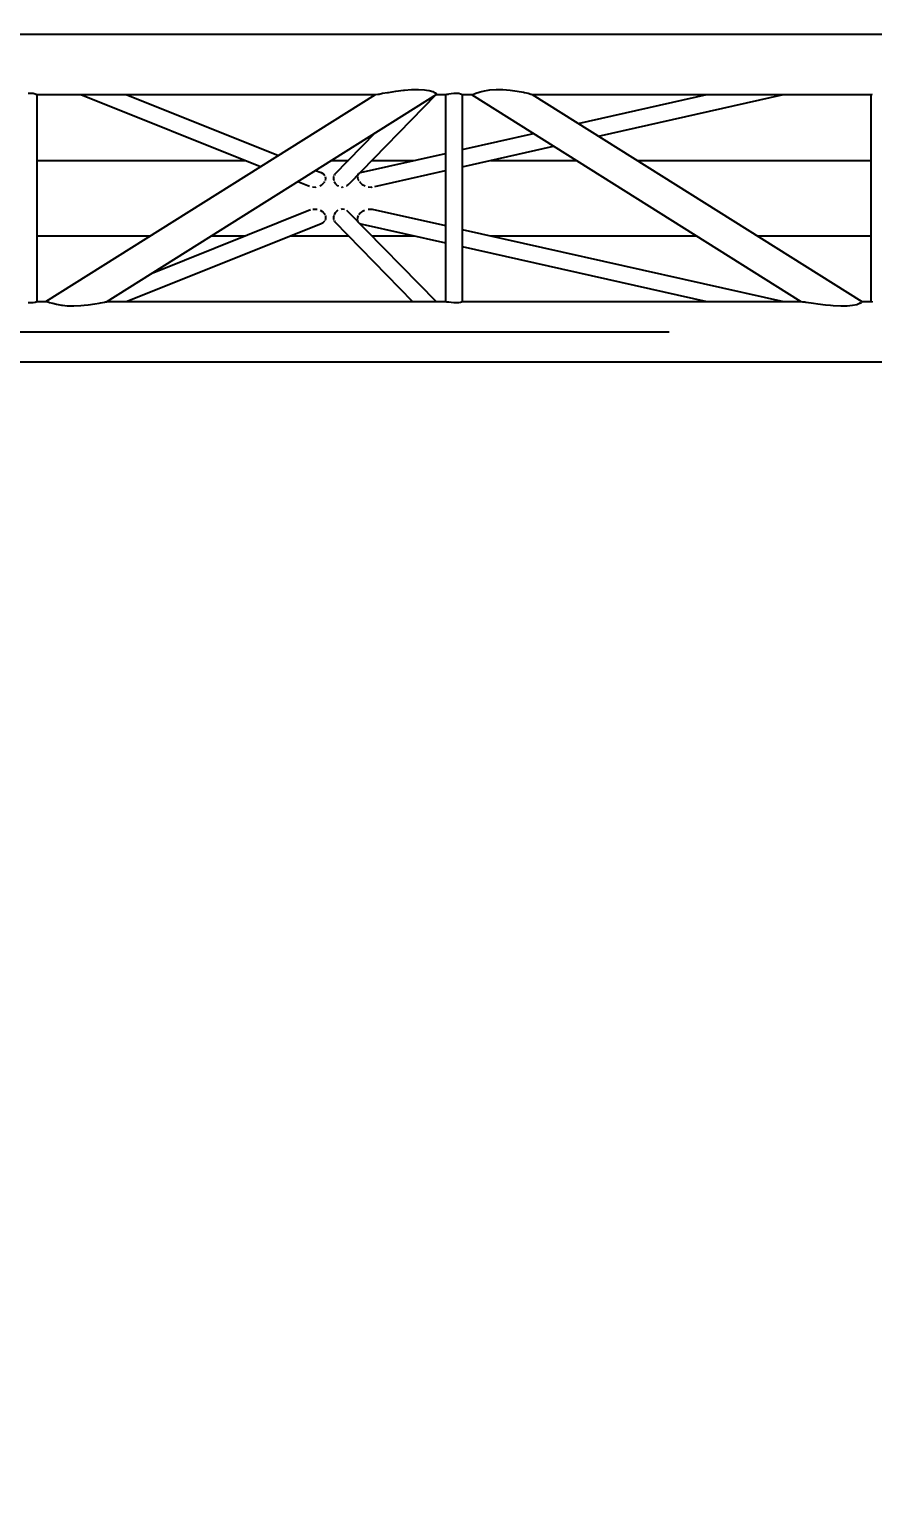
# Model space of a CAD drawing. Header units: millimetres. Extents: x 150209.93 to 150215.05, y 136675.65 to 136679.93.
# Drawn here: x 150214.1946 to 150214.3082, y 136677.9464 to 136678.1456 of the extents above; entities that cross this region are included whole.
import ezdxf

# ---------------------------------------------------------------- set-up
doc = ezdxf.new("R2010")
doc.units = ezdxf.units.MM
doc.header["$LTSCALE"] = 0.25
doc.linetypes.add('CENTER', pattern=[50.8, 31.75, -6.35, 6.35, -6.35])
doc.linetypes.add('XKITLINE00', pattern=[0])
doc.styles.add('ROMANS', font='romans.shx')
doc.dimstyles.new('MD300', dxfattribs={"dimtxt": 2.5, "dimasz": 2.5, "dimexe": 1, "dimexo": 1, "dimgap": 0.5, "dimtad": 1, "dimdec": 1, "dimlfac": 50, "dimrnd": 0.5, "dimdsep": 46, "dimtxsty": 'ROMANS', "dimcen": 1, "dimclrd": 146, "dimclre": 146, "dimclrt": 30, "dimadec": 1, "dimazin": 2, "dimtfac": 1, "dimtdec": 1, "dimtmove": 0, "dimatfit": 1, "dimfxl": 1, "dimtolj": 1, "dimtzin": 0, "dimlwd": -1, "dimlwe": -1, "dimarcsym": 0})

# ---------------------------------------------------------------- blocks, each defined once
blk = doc.blocks.new('çatıı')
at = {"color": 8, "linetype": 'XKITLINE00'}
for p, q in [((26261.35, 12570.57), (27695.34, 12570.57)), ((26329.46, 12530.94), (26331.22, 12530.98)), ((26331.22, 12530.98), (26332.81, 12530.86)), ((26332.81, 12530.86), (26334.07, 12530.58)), ((26334.07, 12530.58), (26334.54, 12530.34)), ((26334.54, 12530.34), (26334.88, 12530.28)), ((26334.88, 12530.28), (26335.16, 12530.09)), ((26335.16, 12530.09), (26335.16, 12390.54)), ((26335.16, 12529.97), (26563.52, 12529.97)), ((26341.28, 12390.57), (26563.38, 12529.97)), ((26364.85, 12529.97), (26486.09, 12481.46)), ((26382.21, 12390.5), (26604.74, 12530.16)), ((26395.54, 12529.97), (26498.04, 12488.96)), ((26604.13, 12529.78), (26545.47, 12469.75)), ((26563.43, 12529.93), (26563.55, 12529.99)), ((26563.45, 12529.97), (26563.43, 12529.93)), ((26563.55, 12529.99), (26565.16, 12530.27)), ((26565.16, 12530.27), (26565.86, 12530.34)), ((26565.86, 12530.34), (26568.18, 12530.83)), ((26568.18, 12530.83), (26571.65, 12531.36)), ((26571.65, 12531.36), (26572.19, 12531.48)), ((26572.19, 12531.48), (26577.19, 12532.3)), ((26577.19, 12532.3), (26582.36, 12532.9)), ((26582.36, 12532.9), (26583.14, 12532.95)), ((26583.14, 12532.95), (26587.66, 12533.39)), ((26587.66, 12533.39), (26592.47, 12533.51)), ((26592.47, 12533.51), (26596.49, 12533.23)), ((26596.49, 12533.23), (26597.76, 12532.95)), ((26597.76, 12532.95), (26599.72, 12532.69)), ((26599.72, 12532.69), (26602.14, 12532)), ((26602.14, 12532), (26603.09, 12531.36)), ((26603.09, 12531.36), (26603.64, 12531.21)), ((26603.64, 12531.21), (26604.51, 12530.57)), ((26604.51, 12530.57), (26604.43, 12530.34)), ((26604.43, 12530.34), (26604.74, 12530.16)), ((26604.44, 12529.97), (26610.82, 12529.97)), ((26610.56, 12529.97), (26610.56, 12390.57)), ((26610.67, 12529.97), (26610.76, 12529.93)), ((26610.76, 12529.93), (26610.84, 12529.99)), ((26610.84, 12529.99), (26611.65, 12530.19)), ((26611.65, 12530.19), (26612.75, 12530.34)), ((26612.75, 12530.34), (26612.91, 12530.39)), ((26612.91, 12530.39), (26614.5, 12530.73)), ((26614.5, 12530.73), (26616.26, 12530.93)), ((26616.26, 12530.93), (26618.02, 12530.97)), ((26618.02, 12530.97), (26619.61, 12530.85)), ((26619.61, 12530.85), (26620.87, 12530.57)), ((26620.87, 12530.57), (26621.34, 12530.34)), ((26621.34, 12530.34), (26621.68, 12530.27)), ((26621.68, 12530.27), (26621.96, 12530.08)), ((26621.96, 12530.08), (26621.96, 12390.54)), ((26621.96, 12529.97), (26628.46, 12529.97)), ((26628.09, 12529.96), (26850.18, 12390.57)), ((26628.11, 12529.97), (26628.39, 12529.93)), ((26628.39, 12529.93), (26628.71, 12530.13)), ((26628.71, 12530.13), (26629.8, 12530.33)), ((26629.8, 12530.33), (26629.99, 12530.51)), ((26629.99, 12530.51), (26631.75, 12531.14)), ((26631.75, 12531.14), (26632.74, 12531.34)), ((26632.74, 12531.34), (26634.04, 12531.91)), ((26634.04, 12531.91), (26637, 12532.62)), ((26637, 12532.62), (26639.45, 12532.93)), ((26639.45, 12532.93), (26640.6, 12533.16)), ((26640.6, 12533.16), (26644.71, 12533.47)), ((26644.71, 12533.47), (26649.38, 12533.39)), ((26649.38, 12533.39), (26654.14, 12532.93)), ((26654.14, 12532.93), (26654.35, 12532.91)), ((26654.35, 12532.91), (26658.96, 12532.34)), ((26658.96, 12532.34), (26663.21, 12531.54)), ((26663.21, 12531.54), (26663.94, 12531.34)), ((26663.94, 12531.34), (26666.4, 12530.87)), ((26666.4, 12530.87), (26668.2, 12530.33)), ((26668.2, 12530.33), (26668.5, 12530.29)), ((26668.5, 12530.29), (26669.07, 12530.01)), ((26669.07, 12530.01), (26891.24, 12390.57)), ((26669.13, 12529.97), (26897.62, 12529.97)), ((26700.15, 12510.51), (26786.85, 12529.97)), ((26713.74, 12501.97), (26838.44, 12529.97)), ((26897.35, 12529.97), (26897.35, 12390.57)), ((26897.46, 12529.97), (26897.56, 12529.93)), ((26897.56, 12529.93), (26897.63, 12529.99)), ((26897.63, 12529.99), (26898.44, 12530.18)), ((26563.27, 12504.13), (26535.9, 12476.12)), ((26621.96, 12492.95), (26669.91, 12503.72)), ((26553.42, 12477.56), (26610.56, 12490.39)), ((26621.96, 12481.36), (26683.51, 12495.18)), ((26335.16, 12485.67), (26475.56, 12485.67)), ((26533.86, 12485.67), (26545.23, 12485.67)), ((26560.97, 12485.67), (26589.56, 12485.67)), ((26641.15, 12485.67), (26698.66, 12485.67)), ((26739.71, 12485.67), (26897.35, 12485.67)), ((26511.16, 12471.43), (26518.99, 12468.3)), ((26523.11, 12478.93), (26526.87, 12477.42)), ((26526.87, 12477.42), (26528, 12476.76)), ((26528.04, 12469.96), (26527.35, 12469.24)), ((26528, 12476.76), (26528.39, 12476.53)), ((26528.04, 12469.96), (26528.74, 12470.59)), ((26528.39, 12476.53), (26529.26, 12475.47)), ((26529.22, 12471.46), (26528.74, 12470.59)), ((26529.52, 12474.89), (26529.79, 12473.76)), ((26529.59, 12472.14), (26529.57, 12472.11)), ((26529.74, 12473.52), (26529.59, 12472.14)), ((26529.79, 12473.76), (26529.74, 12473.52)), ((26535.21, 12473.52), (26535.18, 12473.21)), ((26535.18, 12473.21), (26535.44, 12472.1)), ((26535.28, 12474.76), (26535.21, 12473.52)), ((26535.33, 12474.89), (26535.28, 12474.76)), ((26535.9, 12476.12), (26535.6, 12475.47)), ((26535.64, 12471.46), (26536.47, 12470.1)), ((26536.47, 12470.1), (26536.62, 12469.96)), ((26536.62, 12469.96), (26537.74, 12468.85)), ((26544.28, 12468.59), (26545.47, 12469.75)), ((26545.53, 12469.88), (26545.47, 12469.75)), ((26551.4, 12474.89), (26551.38, 12474.1)), ((26551.38, 12474.1), (26551.65, 12473.52)), ((26552.03, 12476.53), (26551.41, 12475.55)), ((26551.41, 12475.55), (26551.41, 12475.47)), ((26551.65, 12473.52), (26551.9, 12472.49)), ((26551.9, 12472.49), (26552.16, 12472.1)), ((26552.4, 12476.9), (26553.42, 12477.56)), ((26552.6, 12471.46), (26552.98, 12470.91)), ((26552.98, 12470.91), (26554.13, 12469.95)), ((26554.13, 12469.95), (26554.56, 12469.51)), ((26554.56, 12469.51), (26556.46, 12468.43)), ((26563.05, 12468.14), (26610.56, 12478.8)), ((26521.11, 12467.76), (26521.14, 12467.75)), ((26521.14, 12467.75), (26523.39, 12467.74)), ((26523.39, 12467.74), (26523.47, 12467.76)), ((26525.88, 12468.45), (26527.35, 12469.24)), ((26537.74, 12468.85), (26538.51, 12468.45)), ((26540.65, 12467.76), (26541.04, 12467.68)), ((26541.04, 12467.68), (26541.71, 12467.76)), ((26543.97, 12468.45), (26544.28, 12468.59)), ((26558.64, 12467.81), (26560.9, 12467.7)), ((26560.9, 12467.7), (26561.19, 12467.76)), ((26412.97, 12409.8), (26519.75, 12452.53)), ((26521.24, 12452.8), (26521.94, 12452.93)), ((26521.94, 12452.93), (26524.17, 12452.79)), ((26526.23, 12452.14), (26527.93, 12451.03)), ((26527.93, 12451.03), (26528.21, 12450.67)), ((26528.21, 12450.67), (26529.19, 12449.62)), ((26529.19, 12449.62), (26529.4, 12449.1)), ((26536.4, 12450.52), (26535.55, 12449.1)), ((26536.4, 12450.52), (26536.56, 12450.67)), ((26536.56, 12450.67), (26537.67, 12451.77)), ((26537.67, 12451.77), (26538.33, 12452.12)), ((26540.26, 12452.8), (26540.97, 12452.94)), ((26540.97, 12452.94), (26542.68, 12452.74)), ((26544.02, 12452.12), (26544.2, 12452.03)), ((26544.2, 12452.03), (26545.4, 12450.88)), ((26545.4, 12450.88), (26545.46, 12450.74)), ((26545.4, 12450.88), (26604.32, 12390.57)), ((26553.11, 12450.09), (26552.32, 12449.1)), ((26553.11, 12450.09), (26553.9, 12450.67)), ((26553.9, 12450.67), (26554.76, 12451.42)), ((26554.76, 12451.42), (26556.16, 12452.12)), ((26558.53, 12452.8), (26558.93, 12452.89)), ((26558.93, 12452.89), (26561.17, 12452.86)), ((26561.17, 12452.86), (26610.56, 12441.76)), ((26395.47, 12390.57), (26526.51, 12443.01)), ((26526.51, 12443.01), (26528.15, 12443.78)), ((26528.21, 12443.86), (26528.15, 12443.78)), ((26528.21, 12443.86), (26529.34, 12444.97)), ((26529.39, 12445.09), (26529.34, 12444.97)), ((26529.9, 12446.42), (26529.61, 12445.67)), ((26529.67, 12448.46), (26529.85, 12448.02)), ((26529.85, 12448.02), (26529.84, 12447.1)), ((26529.84, 12447.1), (26529.9, 12446.42)), ((26535.37, 12448.46), (26535.11, 12447.4)), ((26535.11, 12447.4), (26535.14, 12447.1)), ((26535.14, 12447.1), (26535.22, 12445.85)), ((26535.22, 12445.85), (26535.3, 12445.67)), ((26535.56, 12445.09), (26535.84, 12444.48)), ((26535.84, 12444.48), (26588.52, 12390.57)), ((26551.27, 12446.91), (26551.14, 12445.67)), ((26551.25, 12445.09), (26551.48, 12444.58)), ((26551.37, 12447.1), (26551.27, 12446.91)), ((26551.85, 12448.46), (26551.37, 12447.1)), ((26552.83, 12443.2), (26554.53, 12442.72)), ((26554.53, 12442.72), (26610.56, 12430.14)), ((26335.16, 12434.87), (26411.86, 12434.87)), ((26452.92, 12434.87), (26475.63, 12434.87)), ((26506.18, 12434.87), (26545.23, 12434.87)), ((26560.97, 12434.87), (26589.47, 12434.87)), ((26621.96, 12439.21), (26838.53, 12390.57)), ((26641.24, 12434.87), (26779.6, 12434.87)), ((26820.66, 12434.87), (26897.35, 12434.87)), ((26621.96, 12427.58), (26786.76, 12390.57)), ((26329.46, 12389.93), (26331.22, 12389.9)), ((26331.22, 12389.9), (26332.81, 12390)), ((26332.81, 12390), (26334.07, 12390.22)), ((26334.07, 12390.22), (26334.54, 12390.41)), ((26334.54, 12390.41), (26334.88, 12390.44)), ((26334.88, 12390.44), (26335.16, 12390.54)), ((26335.16, 12390.57), (26341.53, 12390.57)), ((26341.37, 12390.57), (26341.46, 12390.62)), ((26341.46, 12390.62), (26341.44, 12390.59)), ((26341.44, 12390.59), (26342.37, 12390.44)), ((26342.37, 12390.44), (26342.9, 12390.41)), ((26342.9, 12390.41), (26343.81, 12390.01)), ((26343.81, 12390.01), (26345.77, 12389.58)), ((26377.21, 12389.58), (26378.18, 12389.7)), ((26378.18, 12389.7), (26380.87, 12390.22)), ((26380.87, 12390.22), (26381.47, 12390.41)), ((26381.47, 12390.41), (26382.21, 12390.5)), ((26382.33, 12390.57), (26610.95, 12390.57)), ((26610.71, 12390.57), (26610.76, 12390.62)), ((26610.76, 12390.62), (26610.84, 12390.59)), ((26610.84, 12390.59), (26611.65, 12390.49)), ((26611.65, 12390.49), (26612.76, 12390.41)), ((26612.76, 12390.41), (26612.91, 12390.36)), ((26612.91, 12390.36), (26614.5, 12390.08)), ((26614.5, 12390.08), (26616.26, 12389.92)), ((26616.26, 12389.92), (26618.02, 12389.89)), ((26618.02, 12389.89), (26619.61, 12389.99)), ((26619.61, 12389.99), (26620.87, 12390.22)), ((26620.87, 12390.22), (26621.34, 12390.41)), ((26621.34, 12390.41), (26621.68, 12390.44)), ((26621.68, 12390.44), (26621.96, 12390.54)), ((26621.96, 12390.57), (26850.69, 12390.57)), ((26850.3, 12390.57), (26850.37, 12390.62)), ((26850.37, 12390.62), (26851.17, 12390.51)), ((26851.17, 12390.51), (26852.76, 12390.41)), ((26852.76, 12390.41), (26853.43, 12390.27)), ((26853.43, 12390.27), (26857.03, 12389.75)), ((26857.03, 12389.75), (26858.63, 12389.58)), ((26889.83, 12389.58), (26890.91, 12389.96)), ((26891.16, 12390.41), (26890.91, 12389.96)), ((26891.16, 12390.41), (26891.33, 12390.43)), ((26891.24, 12390.57), (26891.33, 12390.43)), ((26891.25, 12390.57), (26897.74, 12390.57)), ((26897.5, 12390.57), (26897.56, 12390.62)), ((26897.56, 12390.62), (26897.63, 12390.59)), ((26897.63, 12390.59), (26898.44, 12390.48)), ((26345.77, 12389.58), (26345.94, 12389.48)), ((26345.94, 12389.48), (26348.48, 12388.76)), ((26348.48, 12388.76), (26351.84, 12388.22)), ((26351.84, 12388.22), (26352.49, 12388.17)), ((26352.49, 12388.17), (26355.65, 12387.77)), ((26355.65, 12387.77), (26360.08, 12387.66)), ((26360.08, 12387.66), (26364.95, 12387.91)), ((26364.95, 12387.91), (26367.1, 12388.17)), ((26367.1, 12388.17), (26369.82, 12388.4)), ((26369.82, 12388.4), (26374.31, 12389.01)), ((26374.31, 12389.01), (26377.21, 12389.58)), ((26858.63, 12389.58), (26861.61, 12389.08)), ((26861.61, 12389.08), (26866.71, 12388.45)), ((26866.71, 12388.45), (26870.12, 12388.17)), ((26870.12, 12388.17), (26871.96, 12387.96)), ((26871.96, 12387.96), (26877.03, 12387.67)), ((26877.03, 12387.67), (26881.43, 12387.75)), ((26881.43, 12387.75), (26884.97, 12388.17)), ((26884.97, 12388.17), (26887.82, 12388.7)), ((26887.82, 12388.7), (26889.68, 12389.41)), ((26889.83, 12389.58), (26889.68, 12389.41)), ((26261.34, 12349.97), (27695.34, 12349.97))]:
    blk.add_line(p, q, dxfattribs=at)
at = {"color": 8, "linetype": 'CENTER'}
blk.add_line((26261.34, 12370.27), (27695.34, 12370.27), dxfattribs=at)
blk = doc.blocks.new('*D8')
at = {"color": 146, "transparency": 16777216}
for p, q in [((150214.91743, 136678.24692), (150215.05387, 136678.24692)), ((150214.05387, 136678.21692), (150214.05387, 136677.37684)), ((150214.91743, 136677.34684), (150215.05387, 136677.34684))]:
    blk.add_line(p, q, dxfattribs=at)
for points in [[(150214.04887, 136678.21692), (150214.05887, 136678.21692), (150214.05387, 136678.24692)], [(150214.04887, 136677.37684), (150214.05887, 136677.37684), (150214.05387, 136677.34684)]]:
    blk.add_solid(points, dxfattribs=at)
at = {"layer": 'DEFPOINTS', "color": 0, "transparency": 16777216}
for p in [(150213.91743, 136678.24692), (150213.91743, 136677.34684), (150214.05387, 136677.34684)]:
    blk.add_point(p, dxfattribs=at)
at = {"color": 30, "transparency": 16777216, "insert": (150214.02887, 136677.79688), "char_height": 0.03, "attachment_point": 5, "rotation": 90, "style": 'ROMANS'}
blk.add_mtext('\\A1;45', dxfattribs=at)

msp = doc.modelspace()

# ---------------------------------------------------------------- block references
at = {"xscale": 0.0002000170049888334, "yscale": 0.0002000170049888334, "zscale": 0.0002000170049888334}
msp.add_blockref('çatıı', (150208.92807, 136675.63059), dxfattribs=at)

# ---------------------------------------------------------------- dimensions: what is measured, and where the dimension line sits
dim = msp.add_aligned_dim(p1=(150213.91743, 136678.24692), p2=(150213.91743, 136677.34684), distance=0.13644, dimstyle='MD300', override={"dimtxt": 0.03, "dimasz": 0.03, "dimgap": 0.01})
dim.commit()
dim.dimension.update_dxf_attribs({"geometry": '*D8', "text_midpoint": (150214.02887, 136677.79688)})

doc.saveas('drawing.dxf')
